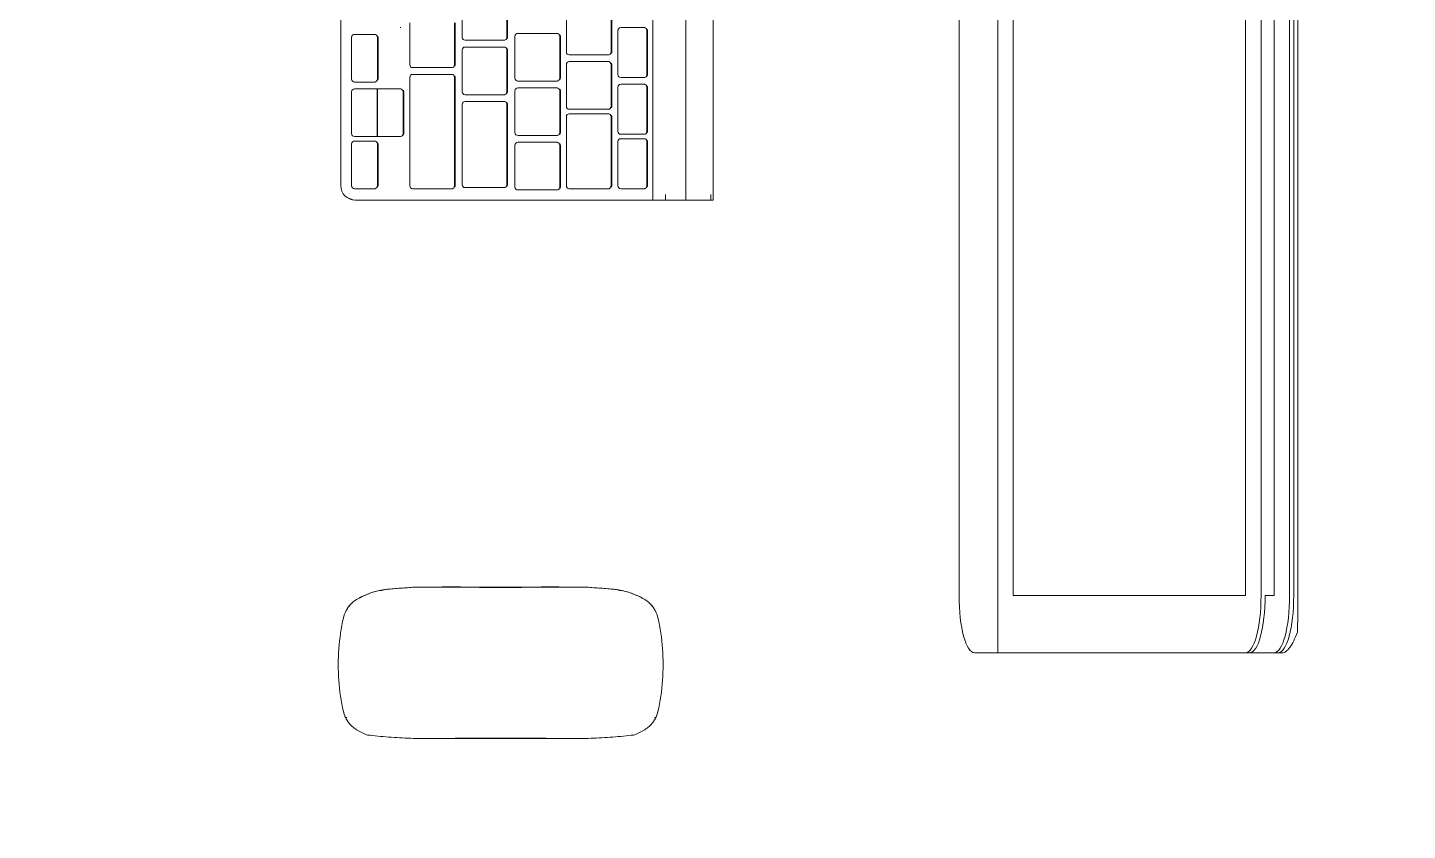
# Model space of a CAD drawing. Header units: millimetres. Extents: x -11245 to 8231, y -22520 to -3800.
# Drawn here: x -35.7 to 447.3, y -9791.8 to -9510.9 of the extents above; entities that cross this region are included whole.
import ezdxf

# ---------------------------------------------------------------- set-up
doc = ezdxf.new("R2010")
doc.units = ezdxf.units.MM
doc.layers.add('A-DETL-THIN', color=151, linetype='Continuous', lineweight=9)
doc.layers.add('I-FURN', color=30, linetype='Continuous', lineweight=9)

# ---------------------------------------------------------------- blocks, each defined once
blk = doc.blocks.new('Blks_Elet_Apple_iMac - Apple iMac-3599274-PONTOS ELÉTRICOS TÉRREO')
at = {"layer": 'I-FURN', "color": 254}
for p, q in [((329.97, 149.5), (329.97, 159.97)), ((276.99, 149.51), (276.99, 121.39)), ((329.97, 121.4), (329.97, 149.5)), ((329.97, 110.93), (329.97, 121.4)), ((280, -35.02), (-280, -35.02)), ((-300, -48.57), (-300, -40.44)), ((-10.99, -42.27), (-10.99, -42.47)), ((10.09, -41.3), (10.09, -41.11)), ((300, -40.44), (300, -48.57)), ((-0.73, -44.54), (-0.73, -44.73)), ((-0.71, -44.43), (-0.71, -44.62)), ((0, -44.17), (0, -44.37)), ((4.28, -46.2), (4.28, -46.01)), ((4.3, -46.08), (4.3, -45.89)), ((9.43, -43.79), (9.43, -43.98)), ((-300, -135.3), (-300, -48.57)), ((-300, -48.57), (300, -48.57)), ((-300, -48.57), (300, -48.57)), ((300, -48.57), (300, -135.3)), ((-280, -53.98), (-280, -135.28)), ((280, -53.98), (-280, -53.98)), ((280, -135.28), (280, -53.98)), ((-300, -135.3), (-300, -136.74)), ((-300, -136.74), (-300, -135.3)), ((-300, -136.74), (-300, -138.18)), ((-280, -135.28), (280, -135.28)), ((300, -136.74), (300, -135.3)), ((300, -135.3), (300, -136.74)), ((300, -138.18), (300, -136.74)), ((280, -140.72), (-280, -140.72)), ((-73.88, -183.48), (-63.93, -153.61)), ((-61.71, -153.61), (-73.62, -189.38)), ((73.62, -189.38), (61.71, -153.61)), ((63.93, -153.61), (73.88, -183.48)), ((-75.1, -191.95), (-73.27, -191.95)), ((73.27, -191.95), (75.1, -191.95))]:
    blk.add_line(p, q, dxfattribs=at)
at = {"layer": 'I-FURN', "color": 254, "flags": 128}
for points in [[(15.42, -154.41), (10.89, -155.07), (3.7, -155.61), (-3.7, -155.61), (-10.89, -155.07), (-15.42, -154.41)], [(-25.86, -157.41), (-22.99, -158.57), (-17.45, -160.06), (-10.89, -161.11), (-3.7, -161.65), (3.7, -161.65), (10.89, -161.11), (17.45, -160.06), (22.99, -158.57), (25.86, -157.41)]]:
    blk.add_lwpolyline(points, dxfattribs=at)
at = {"layer": 'I-FURN', "color": 254}
for centre, major_axis, start_param, end_param in [((-280, -40.44), (-20, 0), 4.712389, 6.283185), ((280, -40.44), (20, 0), 0, 1.570796), ((-0.25, -42.27), (10.75, 0), 2.728981, 3.687462), ((-0.25, -42.47), (10.75, 0), 3.447842, 3.687462), ((1.95, -42.11), (12.6, 0), 2.271883, 2.842112), ((1.95, -42.31), (12.6, 0), 2.271883, 2.461959), ((-4.03, -40.2), (3.34, 0), 1.023507, 2.271883), ((-4.03, -40.39), (3.34, 0), 1.023507, 2.271883), ((0, -38.41), (4.39, 0), 4.1651, 5.040762), ((0, -38.6), (4.39, 0), 4.821847, 5.040762), ((0, -38.41), (4.39, 0), 5.125932, 5.259678), ((4.03, -40.2), (3.34, 0), 0.86971, 2.118085), ((4.03, -40.39), (3.34, 0), 0.86971, 1.86841), ((-1.95, -42.11), (12.6, 0), 0.299481, 0.86971), ((12.04, -42.68), (5.46, 0), 2.948386, 4.214164), ((12.04, -42.49), (5.46, 0), 1.935764, 4.214164), ((-1.95, -42.31), (12.6, 0), 0.299481, 0.679437), ((12.04, -42.68), (5.46, 0), 1.935764, 2.442075), ((-4.99, -43.06), (5.19, 0), 3.687462, 5.139614), ((-4.99, -43.25), (5.19, 0), 3.687462, 5.139614), ((-0.06, -45.99), (6.72, 0), 1.56245, 1.998022), ((-0.06, -46.19), (6.72, 0), 1.56245, 1.998022), ((4.71, -44.54), (5.44, 0), 3.063832, 4.633459), ((4.71, -44.73), (5.44, 0), 3.063832, 4.633459), ((-1.11, -45.89), (5.41, 0), 6.199806, 7.78067), ((-1.11, -46.08), (5.41, 0), 6.199806, 7.78067), ((0.06, -45.99), (6.72, 0), 1.143571, 1.579143), ((0.06, -46.19), (6.72, 0), 1.143571, 1.579143), ((4.99, -43.06), (5.19, 0), 4.285164, 5.737316), ((4.99, -43.25), (5.19, 0), 4.285164, 5.737316), ((-280, -135.3), (20, 0), 3.141593, 4.712389), ((-280, -136.74), (20, 0), 3.141593, 4.712389), ((-280, -136.74), (20, 0), 3.141593, 4.712389), ((280, -135.3), (-20, 0), 1.570796, 3.141593), ((280, -136.74), (20, 0), 4.712389, 6.283185), ((280, -136.74), (-20, 0), 1.570796, 3.141593)]:
    blk.add_ellipse(centre, major_axis=major_axis, ratio=0.271091, start_param=start_param, end_param=end_param, dxfattribs=at)
blk = doc.blocks.new('Blks_Elet_Apple_iMac - Apple iMac-3599073-PONTOS ELÉTRICOS TÉRREO')
at = {"layer": 'I-FURN', "color": 254}
for p, q in [((-280, 143.61), (280, 143.61)), ((-280, 142.16), (280, 142.16)), ((-280, 142.16), (280, 142.16)), ((-280, 140.72), (280, 140.72)), ((280, 135.28), (-280, 135.28)), ((280, 132.14), (280, 135.28)), ((300, 136.74), (300, 138.18)), ((300, 136.74), (300, 138.18)), ((300, 135.3), (300, 136.74)), ((300, 136.74), (300, 135.3)), ((300, 135.3), (300, 125.3)), ((141.61, -61.03), (-137.79, -61.03)), ((141.61, -61.91), (139.61, -61.91)), ((141.61, -61.08), (141.61, -70.67)), ((141.61, -70.67), (-137.79, -70.67)), ((141.61, -70.67), (141.61, -82.21)), ((139.61, -77.79), (141.61, -77.79)), ((141.61, -82.21), (-137.79, -82.21)), ((-137.79, -82.21), (141.61, -82.21)), ((81.28, -84.99), (81.28, -85.23)), ((81.28, -85.23), (81.28, -93.42)), ((82.28, -83.99), (97.74, -83.99)), ((97.74, -84.23), (82.28, -84.23)), ((98.74, -85.23), (98.74, -84.99)), ((98.74, -93.42), (98.74, -85.23)), ((101.12, -84.99), (101.12, -85.23)), ((101.12, -85.23), (101.12, -93.42)), ((102.12, -83.99), (117.59, -83.99)), ((117.59, -84.23), (102.12, -84.23)), ((118.59, -85.23), (118.59, -84.99)), ((118.59, -93.42), (118.59, -85.23)), ((120.17, -84.99), (120.17, -85.23)), ((120.17, -85.23), (120.17, -93.42)), ((121.17, -83.99), (136.64, -83.99)), ((136.64, -84.23), (121.17, -84.23)), ((137.64, -85.23), (137.64, -84.99)), ((137.64, -93.42), (137.64, -85.23)), ((141.61, -186.46), (141.61, -82.21)), ((75.14, -96.52), (89.81, -96.52)), ((82.28, -94.41), (97.74, -94.41)), ((94.19, -96.52), (108.86, -96.52)), ((102.12, -94.41), (117.59, -94.41)), ((112.44, -96.52), (136.64, -96.52)), ((121.17, -94.41), (136.64, -94.41)), ((89.81, -96.76), (75.14, -96.76)), ((90.81, -97.76), (90.81, -97.52)), ((90.81, -111.44), (90.81, -97.76)), ((93.19, -97.52), (93.19, -97.76)), ((93.19, -97.76), (93.19, -111.44)), ((108.86, -96.76), (94.19, -96.76)), ((109.86, -97.76), (109.86, -97.52)), ((109.86, -111.44), (109.86, -97.76)), ((111.44, -97.52), (111.44, -97.76)), ((111.44, -97.76), (111.44, -111.44)), ((136.64, -96.76), (112.44, -96.76)), ((137.64, -97.76), (137.64, -97.52)), ((137.64, -111.44), (137.64, -97.76)), ((276.99, -110.97), (276.99, -121.39)), ((329.97, -121.4), (329.97, -110.93)), ((75.14, -112.43), (89.81, -112.43)), ((83.31, -115.53), (83.31, -115.77)), ((83.31, -115.77), (83.31, -129.45)), ((84.31, -114.54), (98.98, -114.54)), ((98.98, -114.78), (84.31, -114.78)), ((94.19, -112.43), (108.86, -112.43)), ((99.98, -115.77), (99.98, -115.53)), ((99.98, -129.45), (99.98, -115.77)), ((102.36, -115.53), (102.36, -115.77)), ((102.36, -115.77), (102.36, -129.45)), ((103.36, -114.54), (118.03, -114.54)), ((118.03, -114.78), (103.36, -114.78)), ((112.44, -112.43), (136.64, -112.43)), ((119.03, -115.77), (119.03, -115.53)), ((119.03, -129.45), (119.03, -115.77)), ((121.41, -115.53), (121.41, -115.77)), ((121.41, -115.77), (121.41, -129.45)), ((122.41, -114.54), (137.08, -114.54)), ((137.08, -114.78), (122.41, -114.78)), ((138.08, -115.77), (138.08, -115.53)), ((138.08, -129.45), (138.08, -115.77)), ((276.99, -121.39), (276.99, -149.51)), ((329.97, -149.5), (329.97, -121.4)), ((70.02, -133), (84.69, -133)), ((84.69, -133.24), (70.02, -133.24)), ((84.31, -130.44), (98.98, -130.44)), ((85.69, -134.23), (85.69, -133.99)), ((85.69, -147.91), (85.69, -134.23)), ((88.07, -133.99), (88.07, -134.23)), ((88.07, -134.23), (88.07, -147.91)), ((89.07, -133), (103.74, -133)), ((103.74, -133.24), (89.07, -133.24)), ((103.36, -130.44), (118.03, -130.44)), ((104.74, -134.23), (104.74, -133.99)), ((104.74, -147.91), (104.74, -134.23)), ((107.12, -133.99), (107.12, -134.23)), ((107.12, -134.23), (107.12, -147.91)), ((108.12, -133), (136.26, -133)), ((136.26, -133.24), (108.12, -133.24)), ((122.41, -130.44), (137.08, -130.44)), ((137.26, -134.23), (137.26, -133.99)), ((137.26, -147.91), (137.26, -134.23)), ((70.02, -148.9), (84.69, -148.9)), ((89.07, -148.9), (103.74, -148.9)), ((108.12, -148.9), (136.26, -148.9)), ((276.99, -149.51), (276.99, -159.93)), ((329.97, -159.97), (329.97, -149.5)), ((79.6, -151.35), (94.27, -151.35)), ((94.27, -151.59), (79.6, -151.59)), ((95.27, -152.58), (95.27, -152.34)), ((95.27, -166.26), (95.27, -152.58)), ((97.65, -152.34), (97.65, -152.58)), ((97.65, -152.58), (97.65, -166.26)), ((98.65, -151.35), (136.64, -151.35)), ((136.64, -151.59), (98.65, -151.59)), ((137.64, -152.58), (137.64, -152.34)), ((137.64, -166.26), (137.64, -152.58)), ((79.6, -167.25), (94.27, -167.25)), ((98.65, -167.25), (136.64, -167.25)), ((81.28, -170.6), (81.28, -170.36)), ((102.71, -170.36), (102.71, -170.6)), ((102.71, -170.6), (102.71, -178.53)), ((103.71, -169.36), (118.38, -169.36)), ((118.38, -169.6), (103.71, -169.6)), ((119.38, -170.6), (119.38, -170.36)), ((119.38, -178.53), (119.38, -170.6)), ((84.66, -178.37), (99.33, -178.37)), ((99.33, -178.61), (84.66, -178.61)), ((102.71, -178.53), (119.38, -178.53)), ((102.71, -178.69), (102.71, -186.62)), ((119.38, -178.69), (102.71, -178.69)), ((119.38, -186.62), (119.38, -178.69)), ((121.97, -178.37), (136.64, -178.37)), ((136.64, -178.61), (121.97, -178.61)), ((83.66, -179.36), (83.66, -179.6)), ((83.66, -179.6), (83.66, -186.62)), ((100.33, -179.6), (100.33, -179.36)), ((100.33, -186.62), (100.33, -179.6)), ((120.97, -179.36), (120.97, -179.6)), ((120.97, -179.6), (120.97, -186.62)), ((137.64, -179.6), (137.64, -179.36)), ((137.64, -186.62), (137.64, -179.6)), ((84.66, -187.62), (99.33, -187.62)), ((103.71, -187.62), (118.38, -187.62)), ((121.97, -187.62), (136.64, -187.62)), ((-132.79, -191.42), (136.61, -191.42))]:
    blk.add_line(p, q, dxfattribs=at)
for centre, major_axis, ratio, start_param, end_param in [((280, 136.74), (20, 0), 0.271091, 0, 1.570796), ((280, 136.74), (20, 0), 0.271091, 0, 1.570796), ((280, 135.3), (20, 0), 0.271091, 0, 1.570796), ((82.28, -85.23), (1, 0), 0.992813, 1.570796, 3.141593), ((82.28, -84.99), (1, 0), 0.992813, 1.570796, 2.094395), ((97.74, -84.99), (1, 0), 0.992813, 1.047198, 1.570796), ((97.74, -85.23), (1, 0), 0.992813, 0, 1.570796), ((102.12, -85.23), (1, 0), 0.992813, 1.570796, 3.141593), ((102.12, -84.99), (1, 0), 0.992813, 1.570796, 2.094395), ((117.59, -84.99), (1, 0), 0.992813, 1.047198, 1.570796), ((117.59, -85.23), (1, 0), 0.992813, 0, 1.570796), ((121.17, -85.23), (1, 0), 0.992813, 1.570796, 3.141593), ((121.17, -84.99), (1, 0), 0.992813, 1.570796, 2.094395), ((136.64, -84.99), (1, 0), 0.992813, 1.047198, 1.570796), ((136.64, -85.23), (1, 0), 0.992813, 0, 1.570796), ((82.28, -93.42), (1, 0), 0.992813, 3.141593, 4.712389), ((89.81, -97.52), (1, 0), 0.992813, 1.047198, 1.570796), ((94.19, -97.52), (1, 0), 0.992813, 1.570796, 2.094395), ((97.74, -93.42), (1, 0), 0.992813, 4.712389, 6.283185), ((102.12, -93.42), (1, 0), 0.992813, 3.141593, 4.712389), ((108.86, -97.52), (1, 0), 0.992813, 1.047198, 1.570796), ((112.44, -97.52), (1, 0), 0.992813, 1.570796, 2.094395), ((117.59, -93.42), (1, 0), 0.992813, 4.712389, 6.283185), ((121.17, -93.42), (1, 0), 0.992813, 3.141593, 4.712389), ((136.64, -93.42), (-1, 0), 0.992813, 1.570796, 3.141593), ((136.64, -97.52), (1, 0), 0.992813, 1.047198, 1.570796), ((89.81, -97.76), (1, 0), 0.992813, 0, 1.570796), ((94.19, -97.76), (1, 0), 0.992813, 1.570796, 3.141593), ((108.86, -97.76), (1, 0), 0.992813, 0, 1.570796), ((112.44, -97.76), (-1, 0), 0.992813, 4.712389, 6.283185), ((136.64, -97.76), (1, 0), 0.992813, 0, 1.570796), ((84.31, -115.77), (-1, 0), 0.992813, 4.712389, 6.283185), ((84.31, -115.53), (1, 0), 0.992813, 1.570796, 2.094395), ((89.81, -111.44), (-1, 0), 0.992813, 1.570796, 3.141593), ((94.19, -111.44), (1, 0), 0.992813, 3.141593, 4.712389), ((98.98, -115.53), (1, 0), 0.992813, 1.047198, 1.570796), ((98.98, -115.77), (-1, 0), 0.992813, 3.141593, 4.712389), ((103.36, -115.77), (-1, 0), 0.992813, 4.712389, 6.283185), ((103.36, -115.53), (1, 0), 0.992813, 1.570796, 2.094395), ((108.86, -111.44), (1, 0), 0.992813, 4.712389, 6.283185), ((112.44, -111.44), (1, 0), 0.992813, 3.141593, 4.712389), ((118.03, -115.53), (1, 0), 0.992813, 1.047198, 1.570796), ((118.03, -115.77), (1, 0), 0.992813, 0, 1.570796), ((122.41, -115.77), (1, 0), 0.992813, 1.570796, 3.141593), ((122.41, -115.53), (1, 0), 0.992813, 1.570796, 2.094395), ((136.64, -111.44), (-1, 0), 0.992813, 1.570796, 3.141593), ((137.08, -115.53), (1, 0), 0.992813, 1.047198, 1.570796), ((137.08, -115.77), (1, 0), 0.992813, 0, 1.570796), ((84.31, -129.45), (1, 0), 0.992813, 3.141593, 4.712389), ((98.98, -129.45), (1, 0), 0.992813, 4.712389, 6.283185), ((103.36, -129.45), (1, 0), 0.992813, 3.141593, 4.712389), ((118.03, -129.45), (-1, 0), 0.992813, 1.570796, 3.141593), ((122.41, -129.45), (1, 0), 0.992813, 3.141593, 4.712389), ((137.08, -129.45), (1, 0), 0.992813, 4.712389, 6.283185), ((84.69, -133.99), (1, 0), 0.992813, 1.047198, 1.570796), ((84.69, -134.23), (1, 0), 0.992813, 0, 1.570796), ((89.07, -134.23), (-1, 0), 0.992813, 4.712389, 6.283185), ((89.07, -133.99), (1, 0), 0.992813, 1.570796, 2.094395), ((103.74, -133.99), (-1, 0), 0.992813, 4.18879, 4.712389), ((103.74, -134.23), (1, 0), 0.992813, 0, 1.570796), ((108.12, -134.23), (-1, 0), 0.992813, 4.712389, 6.283185), ((108.12, -133.99), (1, 0), 0.992813, 1.570796, 2.094395), ((136.26, -133.99), (1, 0), 0.992813, 1.047198, 1.570796), ((136.26, -134.23), (1, 0), 0.992813, 0, 1.570796), ((84.69, -147.91), (-1, 0), 0.992813, 1.570796, 3.141593), ((89.07, -147.91), (1, 0), 0.992813, 3.141593, 4.712389), ((103.74, -147.91), (-1, 0), 0.992813, 1.570796, 3.141593), ((108.12, -147.91), (1, 0), 0.992813, 3.141593, 4.712389), ((136.26, -147.91), (1, 0), 0.992813, 4.712389, 6.283185), ((94.27, -152.34), (-1, 0), 0.992813, 4.18879, 4.712389), ((94.27, -152.58), (1, 0), 0.992813, 0, 1.570796), ((98.65, -152.58), (-1, 0), 0.992813, 4.712389, 6.283185), ((98.65, -152.34), (1, 0), 0.992813, 1.570796, 2.094395), ((136.64, -152.34), (-1, 0), 0.992813, 4.18879, 4.712389), ((136.64, -152.58), (1, 0), 0.992813, 0, 1.570796), ((94.27, -166.26), (-1, 0), 0.992813, 1.570796, 3.141593), ((98.65, -166.26), (1, 0), 0.992813, 3.141593, 4.712389), ((136.64, -166.26), (-1, 0), 0.992813, 1.570796, 3.141593), ((103.71, -170.6), (-1, 0), 0.992813, 4.712389, 6.283185), ((103.71, -170.36), (1, 0), 0.992813, 1.570796, 2.094395), ((118.38, -170.36), (1, 0), 0.992813, 1.047198, 1.570796), ((118.38, -170.6), (1, 0), 0.992813, 0, 1.570796), ((84.66, -179.6), (1, 0), 0.992813, 1.570796, 3.141593), ((84.66, -179.36), (1, 0), 0.992813, 1.570796, 2.094395), ((99.33, -179.36), (1, 0), 0.992813, 1.047198, 1.570796), ((99.33, -179.6), (1, 0), 0.992813, 0, 1.570796), ((121.97, -179.6), (1, 0), 0.992813, 1.570796, 3.141593), ((121.97, -179.36), (1, 0), 0.992813, 1.570796, 2.094395), ((136.64, -179.36), (1, 0), 0.992813, 1.047198, 1.570796), ((136.64, -179.6), (1, 0), 0.992813, 0, 1.570796), ((84.66, -186.62), (1, 0), 0.992813, 3.141593, 4.712389), ((99.33, -186.62), (-1, 0), 0.992813, 1.570796, 3.141593), ((103.71, -186.62), (-1, 0), 0.992813, 0, 1.570796), ((118.38, -186.62), (-1, 0), 0.992813, 1.570796, 3.141593), ((121.97, -186.62), (-1, 0), 0.992813, 0, 1.570796), ((136.61, -186.46), (-5, 0), 0.992813, 1.570796, 3.141593), ((136.64, -186.62), (-1, 0), 0.992813, 1.570796, 3.141593), ((136.61, -186.08), (5, 0), 0.992813, 5.759587, 6.021386)]:
    blk.add_ellipse(centre, major_axis=major_axis, ratio=ratio, start_param=start_param, end_param=end_param, dxfattribs=at)
for points in [[(280, 143.61), (281.58, 143.61), (284.63, 143.6), (289.05, 143.55), (291.6, 143.49), (292.8, 143.46)], [(292.8, 143.46), (293.93, 143.03), (295.94, 142.16), (298.25, 140.78), (299.68, 139.42), (300, 138.59), (300, 138.18)], [(287.72, -80.42), (287.03, -80.58), (285.73, -81.02), (283.97, -82.07), (282.48, -83.42), (281.71, -84.46), (281.37, -85.03)], [(284.46, -81.8), (283.84, -82.21), (283.26, -82.69), (282.74, -83.23)], [(284.46, -81.8), (284.96, -81.47), (286.01, -80.92), (287.14, -80.55), (287.72, -80.42)], [(320.56, -80.42), (316.95, -79.6), (309.7, -78.51), (298.56, -78.51), (291.32, -79.6), (287.72, -80.42)], [(320.56, -80.42), (321.25, -80.58), (322.56, -81.02), (324.32, -82.07), (325.31, -82.97), (325.75, -83.46)], [(326.91, -85.03), (326.57, -84.46), (325.8, -83.42), (324.32, -82.07), (322.55, -81.02), (321.25, -80.58), (320.56, -80.42)], [(320.56, -80.42), (320.94, -80.51), (321.68, -80.72), (322.39, -81.01), (322.74, -81.18)], [(325.75, -83.46), (325.31, -82.97), (324.32, -82.07), (322.56, -81.02), (321.25, -80.58), (320.56, -80.42)], [(322.74, -81.18), (322.68, -81.3), (322.64, -81.43), (322.59, -81.55)], [(281.37, -85.03), (280.36, -86.73), (278.74, -90.29), (277.95, -94.15), (277.75, -96.16)], [(328.76, -88.79), (328.5, -88.14), (327.94, -86.86), (327.27, -85.63), (326.91, -85.03)], [(278.69, -91.23), (278.52, -91.79), (278.38, -92.36), (278.25, -92.94)], [(278.26, -92.91), (278.39, -92.33), (278.53, -91.75), (278.7, -91.18)], [(277.75, -96.16), (277.61, -97.77), (277.34, -101.02), (277.12, -104.3), (277.02, -105.95)], [(278.26, -92.91), (278.15, -93.42), (277.95, -94.47), (277.81, -95.59), (277.75, -96.16)], [(278.13, -94.11), (278.17, -93.71), (278.22, -93.31), (278.26, -92.91)], [(278.25, -92.94), (278.21, -93.34), (278.17, -93.73), (278.13, -94.13)], [(277.02, -105.95), (277.02, -110.77), (277.02, -120.55), (277.21, -135.45), (277.02, -150.34), (277.02, -160.12), (277.02, -164.93)], [(277.02, -164.93), (277.12, -166.58), (277.34, -169.87), (277.61, -173.11), (277.75, -174.73)], [(277.75, -174.73), (277.95, -176.73), (278.74, -180.59), (280.36, -184.15), (281.37, -185.86)], [(277.75, -174.73), (277.81, -175.3), (277.95, -176.41), (278.14, -177.46), (278.25, -177.97)], [(278.13, -176.75), (278.17, -177.14), (278.21, -177.54), (278.25, -177.93)], [(278.25, -177.97), (278.21, -177.57), (278.17, -177.17), (278.13, -176.76)], [(278.25, -177.93), (278.38, -178.51), (278.52, -179.08), (278.68, -179.65)], [(278.69, -179.69), (278.53, -179.12), (278.38, -178.55), (278.25, -177.97)], [(326.91, -185.86), (327.27, -185.25), (327.94, -184.02), (328.5, -182.75), (328.76, -182.1)], [(281.37, -185.86), (281.71, -186.42), (282.48, -187.47), (283.96, -188.82), (285.73, -189.87), (287.03, -190.31), (287.72, -190.47)], [(282.74, -187.65), (283.26, -188.2), (283.84, -188.68), (284.46, -189.09)], [(320.56, -190.47), (321.25, -190.31), (322.55, -189.87), (324.32, -188.82), (325.8, -187.47), (326.57, -186.43), (326.91, -185.86)], [(325.75, -187.44), (325.3, -187.92), (324.32, -188.82), (322.55, -189.87), (321.25, -190.31), (320.56, -190.47)], [(320.56, -190.47), (321.25, -190.31), (322.56, -189.87), (324.32, -188.82), (325.31, -187.92), (325.75, -187.44)], [(287.72, -190.47), (287.14, -190.33), (286.01, -189.97), (284.96, -189.42), (284.46, -189.09)], [(287.72, -190.47), (291.32, -191.29), (298.56, -192.37), (309.7, -192.38), (316.95, -191.29), (320.56, -190.47)], [(322.74, -189.7), (322.39, -189.87), (321.68, -190.17), (320.94, -190.38), (320.56, -190.47)], [(322.59, -189.34), (322.64, -189.46), (322.68, -189.58), (322.74, -189.7)]]:
    blk.add_open_spline(points, degree=3, dxfattribs=at)
for points, knots in [([(282.79, -83.18), (283.17, -82.8), (284.08, -82), (285.73, -81.02), (287.03, -80.58), (287.72, -80.42)], [0.297639, 0.297639, 0.297639, 0.297639, 0.5, 0.75, 1, 1, 1, 1]), ([(287.72, -80.42), (287.03, -80.58), (285.73, -81.02), (284.08, -82), (283.17, -82.8), (282.79, -83.18)], [0, 0, 0, 0, 0.25, 0.5, 0.7028482, 0.7028482, 0.7028482, 0.7028482]), ([(325.79, -83.5), (325.58, -83.26), (325.14, -82.81), (324.17, -82), (323.33, -81.47), (322.74, -81.18)], [0.3333333, 0.3333333, 0.3333333, 0.3333333, 0.5, 0.6666667, 1, 1, 1, 1]), ([(279.15, -89.77), (279.26, -89.46), (279.87, -87.83), (280.64, -86.26), (281.37, -85.03)], [0.3821306, 0.3821306, 0.3821306, 0.3821306, 0.5, 1, 1, 1, 1]), ([(281.37, -85.03), (280.64, -86.26), (279.87, -87.83), (279.26, -89.46), (279.16, -89.76)], [0, 0, 0, 0, 0.5, 0.613158, 0.613158, 0.613158, 0.613158]), ([(328.76, -182.1), (329.05, -179.65), (329.51, -174.7), (329.97, -167.07), (330.01, -160.59), (329.95, -155.35), (329.92, -151.39), (329.9, -147.42), (329.85, -142.11), (329.79, -135.44), (329.85, -128.78), (329.9, -123.47), (329.92, -119.49), (329.95, -115.54), (330.01, -110.29), (329.97, -103.81), (329.51, -96.19), (329.04, -91.23), (328.76, -88.79)], [0, 0, 0, 0, 0.083333, 0.166667, 0.25, 0.291667, 0.333333, 0.375, 0.416667, 0.5, 0.583333, 0.625, 0.666667, 0.708333, 0.75, 0.833333, 0.916667, 1, 1, 1, 1]), ([(276.98, -115.03), (276.97, -116.05), (276.97, -119.93), (277.01, -126.73), (276.97, -135.44), (277.01, -144.14), (276.97, -150.96), (276.97, -154.85), (276.98, -155.88)], [0.2644967, 0.2644967, 0.2644967, 0.2644967, 0.3, 0.4, 0.5, 0.6, 0.7, 0.7360015, 0.7360015, 0.7360015, 0.7360015]), ([(276.98, -155.87), (276.97, -154.85), (276.97, -150.96), (277.01, -144.15), (276.97, -135.44), (277.01, -126.72), (276.97, -119.93), (276.97, -116.05), (276.98, -115.05)], [0.2643759, 0.2643759, 0.2643759, 0.2643759, 0.3, 0.4, 0.5, 0.6, 0.7, 0.7350492, 0.7350492, 0.7350492, 0.7350492]), ([(329.95, -154.71), (329.96, -154), (329.97, -151.87), (330, -148.31), (329.98, -142.6), (329.93, -135.43), (329.98, -128.26), (330, -122.55), (329.97, -118.99), (329.96, -116.87), (329.95, -116.17)], [0.3124442, 0.3124442, 0.3124442, 0.3124442, 0.3333333, 0.375, 0.4166667, 0.5, 0.5833333, 0.625, 0.6666667, 0.6874323, 0.6874323, 0.6874323, 0.6874323]), ([(329.95, -116.18), (329.96, -116.89), (329.97, -119.01), (330, -122.57), (329.98, -128.28), (329.95, -132.58), (329.95, -135.45)], [0.3125011, 0.3125011, 0.3125011, 0.3125011, 0.3333333, 0.375, 0.4166667, 0.5, 0.5, 0.5, 0.5]), ([(329.95, -135.45), (329.95, -138.32), (329.98, -142.62), (330, -148.33), (329.97, -151.88), (329.96, -154.01), (329.95, -154.72)], [0.5, 0.5, 0.5, 0.5, 0.5833333, 0.625, 0.6666667, 0.687538, 0.687538, 0.687538, 0.687538]), ([(281.37, -185.86), (280.64, -184.63), (279.87, -183.05), (279.26, -181.42), (279.15, -181.1)], [0, 0, 0, 0, 0.5, 0.6174467, 0.6174467, 0.6174467, 0.6174467]), ([(279.15, -181.12), (279.26, -181.42), (279.87, -183.05), (280.64, -184.62), (281.37, -185.86)], [0.3872604, 0.3872604, 0.3872604, 0.3872604, 0.5, 1, 1, 1, 1]), ([(287.72, -190.47), (287.03, -190.31), (285.72, -189.87), (284.07, -188.89), (283.16, -188.09), (282.79, -187.71)], [0, 0, 0, 0, 0.25, 0.5, 0.7020175, 0.7020175, 0.7020175, 0.7020175]), ([(282.79, -187.71), (283.17, -188.09), (284.07, -188.89), (285.73, -189.87), (287.03, -190.31), (287.72, -190.47)], [0.297495, 0.297495, 0.297495, 0.297495, 0.5, 0.75, 1, 1, 1, 1]), ([(322.74, -189.7), (323.33, -189.41), (324.17, -188.89), (325.14, -188.08), (325.58, -187.63), (325.79, -187.39)], [0, 0, 0, 0, 0.3333333, 0.5, 0.6666667, 0.6666667, 0.6666667, 0.6666667])]:
    blk.add_open_spline(points, degree=3, knots=knots, dxfattribs=at)

msp = doc.modelspace()

# ---------------------------------------------------------------- linework, layer by layer
at = {"layer": 'A-DETL-THIN'}
msp.add_arc((512.719, -9594.651), 625.941, 113.275196, 246.724804, dxfattribs=at)

# ---------------------------------------------------------------- block references
at = {"layer": 'I-FURN', "color": 254}
for name, p, rotation in [('Blks_Elet_Apple_iMac - Apple iMac-3599274-PONTOS ELÉTRICOS TÉRREO', (255.38, -9429.651), 89.99999999999908), ('Blks_Elet_Apple_iMac - Apple iMac-3599073-PONTOS ELÉTRICOS TÉRREO', (265.38, -9429.651), 269.9999999999997)]:
    msp.add_blockref(name, p, dxfattribs=dict(at, rotation=rotation))

doc.saveas('drawing.dxf')
